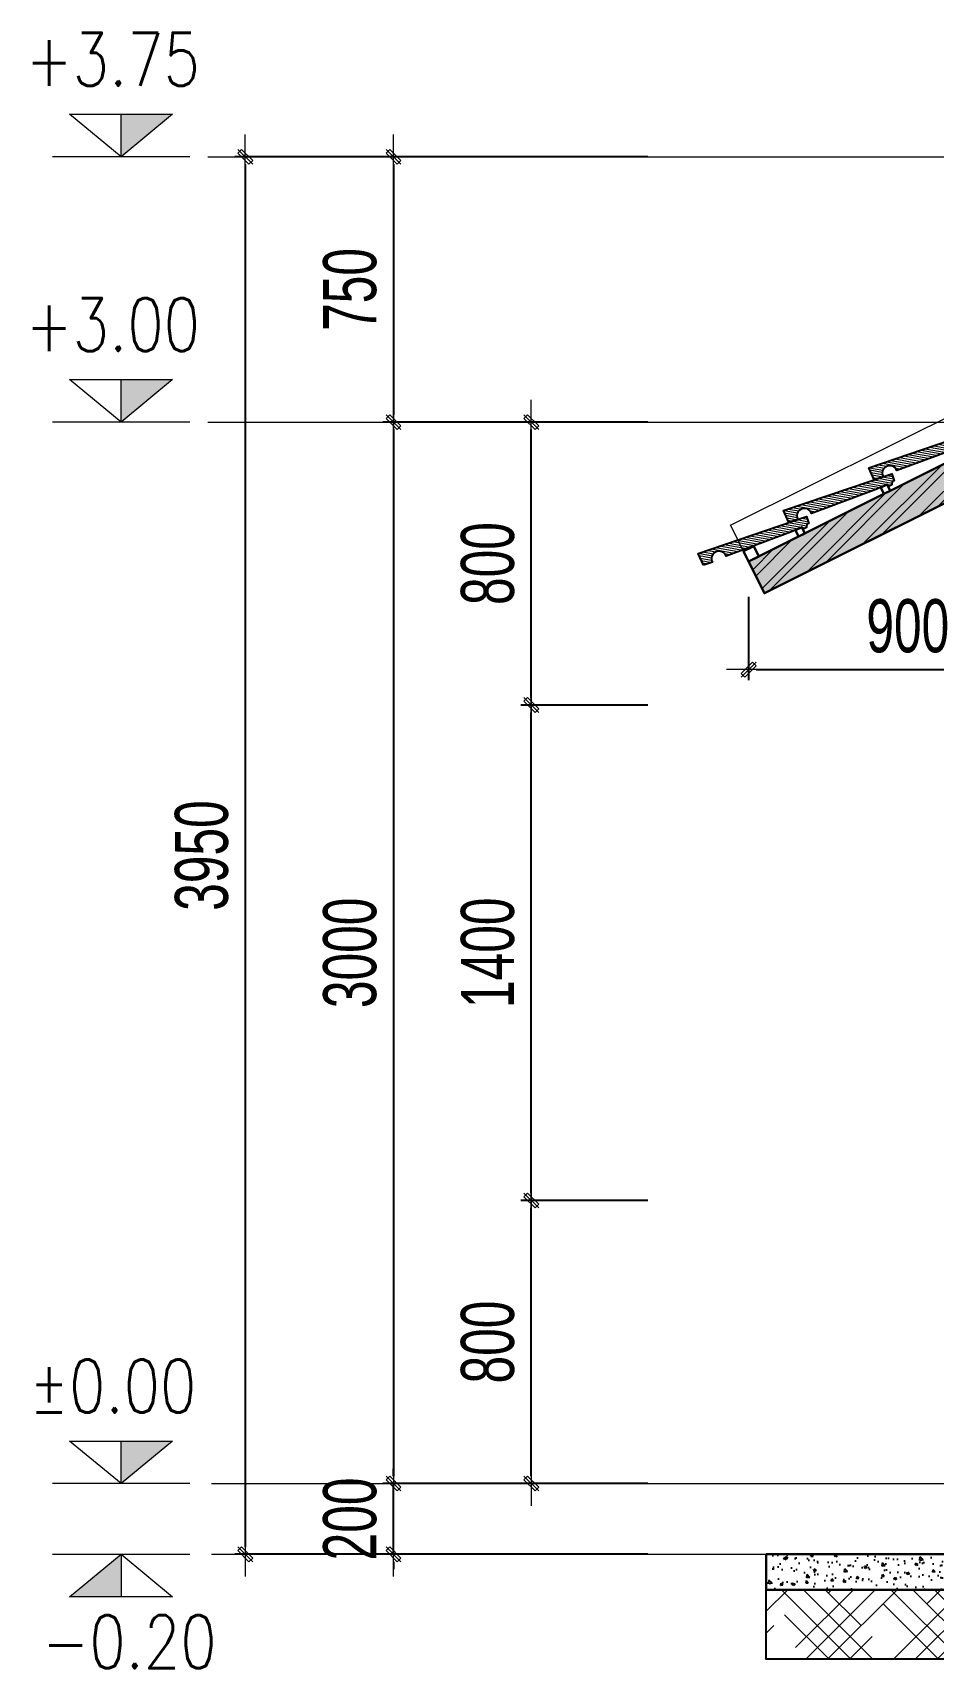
# Model space of a CAD drawing. Header units: millimetres. Extents: x 19378 to 228036, y -611253 to -529584.
# Drawn here: x 173146 to 175693, y -543392 to -538769 of the extents above; entities that cross this region are included whole.
import ezdxf
from ezdxf.enums import TextEntityAlignment as Align

# ---------------------------------------------------------------- set-up
doc = ezdxf.new("R2010")
doc.units = ezdxf.units.MM
doc.header["$MEASUREMENT"] = 0
doc.header["$PDMODE"] = 32
doc.linetypes.add('CENTER', pattern=[2, 1.25, -0.25, 0.25, -0.25])
doc.layers.get('Defpoints').update_dxf_attribs({"color": 1})
for name, color, linetype in [('(KT.HATCH)', 8, 'Continuous'), ('9', 9, 'Continuous'), ('Kichthuoc', 9, 'Continuous')]:
    doc.layers.add(name, color=color, linetype=linetype)
for name, color, linetype, lineweight in [('250 HACH', 250, 'Continuous', 5), ('cat2', 22, 'Continuous', 30), ('LC Dim', 8, 'Continuous', 18), ('LC Hatch', 252, 'Continuous', 9), ('LC Net dam 1', 30, 'Continuous', 30), ('LC Text1', 3, 'Continuous', 20), ('Text', 7, 'Continuous', 20), ('thay1', 63, 'Continuous', 20), ('TRUC', 251, 'CENTER', 5)]:
    doc.layers.add(name, color=color, linetype=linetype, lineweight=lineweight)
doc.styles.add('HOATBIF', font='hoatbif.shx', dxfattribs={"width": 0.7})
doc.styles.add('T1', font='Vnsimli.shx', dxfattribs={"width": 0.8})
doc.dimstyles.new('1-100', dxfattribs={"dimscale": 100, "dimtxt": 2.5, "dimasz": 0.35, "dimexe": 0.5, "dimexo": 0, "dimgap": 0.8, "dimtad": 1, "dimdec": 0, "dimzin": 0, "dimdsep": 46, "dimtxsty": 'HOATBIF', "dimblk1": 'DOT', "dimblk2": 'DOT', "dimsah": 1, "dimcen": -1, "dimdle": 1, "dimclrd": 256, "dimclre": 256, "dimclrt": 4, "dimadec": 3, "dimazin": 2, "dimtfac": 0.3333333333333333, "dimtdec": 0, "dimtix": 1, "dimtmove": 2, "dimatfit": 3, "dimldrblk": 'DOT', "dimfxl": 1, "dimtvp": 0.8333333333333331, "dimtolj": 1, "dimtzin": 0, "dimarcsym": 0})

# ---------------------------------------------------------------- blocks, each defined once
blk = doc.blocks.new('DOT')
at = {"layer": 'LC Dim'}
blk.add_line((-3, 0), (3, 0), dxfattribs=at)
at = {"layer": 'LC Dim', "color": 4}
blk.add_line((-1, -1), (1, 1), dxfattribs=at)
blk.add_lwpolyline([(0.5, 1), (-1, -0.5), (-0.5, -1), (1, 0.5)], close=True, dxfattribs=at)
blk = doc.blocks.new('*D243')
at = {"layer": 'Defpoints', "color": 0, "ltscale": 2, "transparency": 16777216}
for p in [(174166.2972501128, -542869.5518947159), (174885.2580999128, -542869.5518947159), (174885.2580999128, -543069.5518947159)]:
    blk.add_point(p, dxfattribs=at)
at = {"layer": 'LC Dim', "lineweight": -2, "ltscale": 2, "transparency": 16777216}
for p, q in [((174166.2972501128, -542848.5518947159), (174166.2972501128, -542827.5518947159)), ((174885.2580999128, -542869.5518947159), (174136.2972501128, -542869.5518947159)), ((174166.2972501128, -543069.5518947159), (174166.2972501128, -542869.5518947159)), ((174885.2580999128, -543069.5518947159), (174136.2972501128, -543069.5518947159)), ((174166.2972501128, -543090.5518947159), (174166.2972501128, -543111.5518947159))]:
    blk.add_line(p, q, dxfattribs=at)
at = {"layer": 'LC Dim', "lineweight": -2, "ltscale": 2, "transparency": 16777216, "xscale": 21, "yscale": 21, "zscale": 21}
for p, rotation in [((174166.2972501128, -542869.5518947159), 270), ((174166.2972501128, -543069.5518947159), 90)]:
    blk.add_blockref('DOT', p, dxfattribs=dict(at, rotation=rotation))
at = {"layer": 'LC Dim', "color": 4, "ltscale": 2, "transparency": 16777216, "insert": (174043.2972501126, -542969.5518947158), "char_height": 150, "attachment_point": 5, "rotation": 90, "style": 'HOATBIF'}
blk.add_mtext('\\A1;200', dxfattribs=at)
blk = doc.blocks.new('*D244')
at = {"layer": 'Defpoints', "color": 0, "ltscale": 2, "transparency": 16777216}
for p in [(174555.8927175339, -542069.5581330088), (174885.2580999128, -542069.5581330088), (174885.2580999128, -542869.5518947159)]:
    blk.add_point(p, dxfattribs=at)
at = {"layer": 'LC Dim', "lineweight": -2, "ltscale": 2, "transparency": 16777216}
for p, q in [((174885.2580999128, -542069.5581330088), (174525.8927175339, -542069.5581330088)), ((174555.8927175339, -542848.5518947159), (174555.8927175339, -542090.5581330088)), ((174885.2580999128, -542869.5518947159), (174525.8927175339, -542869.5518947159))]:
    blk.add_line(p, q, dxfattribs=at)
at = {"layer": 'LC Dim', "lineweight": -2, "ltscale": 2, "transparency": 16777216, "xscale": 21, "yscale": 21, "zscale": 21}
for p, rotation in [((174555.8927175339, -542069.5581330088), 90), ((174555.8927175339, -542869.5518947159), 270)]:
    blk.add_blockref('DOT', p, dxfattribs=dict(at, rotation=rotation))
at = {"layer": 'LC Dim', "color": 4, "ltscale": 2, "transparency": 16777216, "insert": (174432.8927175337, -542469.5550138622), "char_height": 150, "attachment_point": 5, "rotation": 90, "style": 'HOATBIF'}
blk.add_mtext('\\A1;800', dxfattribs=at)
blk = doc.blocks.new('*D245')
at = {"layer": 'Defpoints', "color": 0, "ltscale": 2, "transparency": 16777216}
for p in [(174555.8927175339, -540669.0665163909), (174885.2580999128, -540669.0665163909), (174885.2580999128, -542069.5581330088)]:
    blk.add_point(p, dxfattribs=at)
at = {"layer": 'LC Dim', "lineweight": -2, "ltscale": 2, "transparency": 16777216}
for p, q in [((174885.2580999128, -540669.0665163909), (174525.8927175339, -540669.0665163909)), ((174555.8927175339, -542048.5581330088), (174555.8927175339, -540690.0665163909)), ((174885.2580999128, -542069.5581330088), (174525.8927175339, -542069.5581330088))]:
    blk.add_line(p, q, dxfattribs=at)
at = {"layer": 'LC Dim', "lineweight": -2, "ltscale": 2, "transparency": 16777216, "xscale": 21, "yscale": 21, "zscale": 21}
for p, rotation in [((174555.8927175339, -540669.0665163909), 90), ((174555.8927175339, -542069.5581330088), 270)]:
    blk.add_blockref('DOT', p, dxfattribs=dict(at, rotation=rotation))
at = {"layer": 'LC Dim', "color": 4, "ltscale": 2, "transparency": 16777216, "insert": (174432.8927175337, -541369.3123246997), "char_height": 150, "attachment_point": 5, "rotation": 90, "style": 'HOATBIF'}
blk.add_mtext('\\A1;1400', dxfattribs=at)
blk = doc.blocks.new('*D246')
at = {"layer": 'Defpoints', "color": 0, "ltscale": 2, "transparency": 16777216}
for p in [(174555.8927175339, -539869.5518947159), (174885.2580999128, -539869.5518947159), (174885.2580999128, -540669.0665163909)]:
    blk.add_point(p, dxfattribs=at)
at = {"layer": 'LC Dim', "lineweight": -2, "ltscale": 2, "transparency": 16777216}
for p, q in [((174885.2580999128, -539869.5518947159), (174525.8927175339, -539869.5518947159)), ((174555.8927175339, -540648.0665163909), (174555.8927175339, -539890.5518947159)), ((174885.2580999128, -540669.0665163909), (174525.8927175339, -540669.0665163909))]:
    blk.add_line(p, q, dxfattribs=at)
at = {"layer": 'LC Dim', "lineweight": -2, "ltscale": 2, "transparency": 16777216, "xscale": 21, "yscale": 21, "zscale": 21}
for p, rotation in [((174555.8927175339, -539869.5518947159), 90), ((174555.8927175339, -540669.0665163909), 270)]:
    blk.add_blockref('DOT', p, dxfattribs=dict(at, rotation=rotation))
at = {"layer": 'LC Dim', "color": 4, "ltscale": 2, "transparency": 16777216, "insert": (174432.8927175337, -540269.3092055533), "char_height": 150, "attachment_point": 5, "rotation": 90, "style": 'HOATBIF'}
blk.add_mtext('\\A1;800', dxfattribs=at)
blk = doc.blocks.new('*D247')
at = {"layer": 'Defpoints', "color": 0, "ltscale": 2, "transparency": 16777216}
for p in [(174885.2580999128, -539119.5518947159), (174166.2972501128, -539869.5518947159), (174885.2580999128, -539869.5518947159)]:
    blk.add_point(p, dxfattribs=at)
at = {"layer": 'LC Dim', "lineweight": -2, "ltscale": 2, "transparency": 16777216}
for p, q in [((174885.2580999128, -539119.5518947159), (174136.2972501128, -539119.5518947159)), ((174166.2972501128, -539140.5518947159), (174166.2972501128, -539848.5518947159)), ((174885.2580999128, -539869.5518947159), (174136.2972501128, -539869.5518947159))]:
    blk.add_line(p, q, dxfattribs=at)
at = {"layer": 'LC Dim', "lineweight": -2, "ltscale": 2, "transparency": 16777216, "xscale": 21, "yscale": 21, "zscale": 21}
for p, rotation in [((174166.2972501128, -539119.5518947159), 90), ((174166.2972501128, -539869.5518947159), 270)]:
    blk.add_blockref('DOT', p, dxfattribs=dict(at, rotation=rotation))
at = {"layer": 'LC Dim', "color": 4, "ltscale": 2, "transparency": 16777216, "insert": (174043.2972501126, -539494.5518947158), "char_height": 150, "attachment_point": 5, "rotation": 90, "style": 'HOATBIF'}
blk.add_mtext('\\A1;750', dxfattribs=at)
blk = doc.blocks.new('*D248')
at = {"layer": 'Defpoints', "color": 0, "ltscale": 2, "transparency": 16777216}
for p in [(174885.2580999128, -539869.5518947159), (174166.2972501128, -542869.5518947159), (174885.2580999128, -542869.5518947159)]:
    blk.add_point(p, dxfattribs=at)
at = {"layer": 'LC Dim', "lineweight": -2, "ltscale": 2, "transparency": 16777216}
for p, q in [((174885.2580999128, -539869.5518947159), (174136.2972501128, -539869.5518947159)), ((174166.2972501128, -539890.5518947159), (174166.2972501128, -542848.5518947159)), ((174885.2580999128, -542869.5518947159), (174136.2972501128, -542869.5518947159))]:
    blk.add_line(p, q, dxfattribs=at)
at = {"layer": 'LC Dim', "lineweight": -2, "ltscale": 2, "transparency": 16777216, "xscale": 21, "yscale": 21, "zscale": 21}
for p, rotation in [((174166.2972501128, -539869.5518947159), 90), ((174166.2972501128, -542869.5518947159), 270)]:
    blk.add_blockref('DOT', p, dxfattribs=dict(at, rotation=rotation))
at = {"layer": 'LC Dim', "color": 4, "ltscale": 2, "transparency": 16777216, "insert": (174043.2972501126, -541369.5518947158), "char_height": 150, "attachment_point": 5, "rotation": 90, "style": 'HOATBIF'}
blk.add_mtext('\\A1;3000', dxfattribs=at)
blk = doc.blocks.new('*D249')
at = {"layer": 'Defpoints', "color": 0, "ltscale": 2, "transparency": 16777216}
for p in [(174885.2580999128, -539119.5518947159), (173747.1171314497, -543069.5518947159), (174885.2580999128, -543069.5518947159)]:
    blk.add_point(p, dxfattribs=at)
at = {"layer": 'LC Dim', "lineweight": -2, "ltscale": 2, "transparency": 16777216}
for p, q in [((174885.2580999128, -539119.5518947159), (173717.1171314497, -539119.5518947159)), ((173747.1171314497, -539140.5518947159), (173747.1171314497, -543048.5518947159)), ((174885.2580999128, -543069.5518947159), (173717.1171314497, -543069.5518947159))]:
    blk.add_line(p, q, dxfattribs=at)
at = {"layer": 'LC Dim', "lineweight": -2, "ltscale": 2, "transparency": 16777216, "xscale": 21, "yscale": 21, "zscale": 21}
for p, rotation in [((173747.1171314497, -539119.5518947159), 90), ((173747.1171314497, -543069.5518947159), 270)]:
    blk.add_blockref('DOT', p, dxfattribs=dict(at, rotation=rotation))
at = {"layer": 'LC Dim', "color": 4, "ltscale": 2, "transparency": 16777216, "insert": (173624.1171314495, -541094.5518947158), "char_height": 150, "attachment_point": 5, "rotation": 90, "style": 'HOATBIF'}
blk.add_mtext('\\A1;3950', dxfattribs=at)
blk = doc.blocks.new('Caodo1')
at = {"layer": 'LC Text1'}
blk.add_hatch(color=256, dxfattribs=at).paths.add_polyline_path([(3.6238e-12, 2.84e-14), (243.3882687822297, 200.210680454169), (3.638e-12, 200.210680454169)])
for p, q in [((3.638e-12, 0), (3.638e-12, 200.2106804541654)), ((323.6303984126134, 0), (-323.6303984126098, 0))]:
    blk.add_line(p, q, dxfattribs=at)
blk.add_lwpolyline([(-243.3882687822297, 200.210680454169), (243.3882687822297, 200.210680454169), (3.638e-12, 0), (3.638e-12, 0)], close=True, dxfattribs=at)
at = {"layer": 'LC Text1', "style": 'T1', "width": 0.8}
blk.add_attdef('%%P0,00', text='', height=250, dxfattribs=at).set_placement((-39.04586973765618, 459.5053816559738), align=Align.MIDDLE_CENTER)
blk = doc.blocks.new('*D250')
at = {"layer": 'Defpoints', "color": 0, "ltscale": 2, "transparency": 16777216}
for p in [(175170.4216466574, -540362.8881859788), (176070.4213800837, -540362.8881859788), (176070.4213800837, -540569.0665163907)]:
    blk.add_point(p, dxfattribs=at)
at = {"layer": 'LC Dim', "lineweight": -2, "ltscale": 2, "transparency": 16777216}
for p, q in [((175170.4216466574, -540362.8881859788), (175170.4216466574, -540599.0665163907)), ((176070.4213800837, -540362.8881859788), (176070.4213800837, -540599.0665163907)), ((175191.4216466574, -540569.0665163907), (176049.4213800837, -540569.0665163907))]:
    blk.add_line(p, q, dxfattribs=at)
at = {"layer": 'LC Dim', "lineweight": -2, "ltscale": 2, "transparency": 16777216, "xscale": 21, "yscale": 21, "zscale": 21, "rotation": 180}
blk.add_blockref('DOT', (175170.4216466574, -540569.0665163907), dxfattribs=at)
at = {"layer": 'LC Dim', "lineweight": -2, "ltscale": 2, "transparency": 16777216, "xscale": 21, "yscale": 21, "zscale": 21}
blk.add_blockref('DOT', (176070.4213800837, -540569.0665163907), dxfattribs=at)
at = {"layer": 'LC Dim', "color": 4, "ltscale": 2, "transparency": 16777216, "insert": (175620.4215133706, -540446.0665163907), "char_height": 150, "attachment_point": 5, "style": 'HOATBIF'}
blk.add_mtext('\\A1;900', dxfattribs=at)
blk = doc.blocks.new('B12')
at = {"layer": '250 HACH'}
h = blk.add_hatch(dxfattribs=at)
h.set_pattern_fill('ANSI31', color=256, scale=50, style=0)
h.set_pattern_definition([(45, (-132.9094685455784, -386.3711850976106), (-4.419417382415921, 4.419417382415922), [])])
edge = h.paths.add_edge_path()
edge.add_line((-69.10183104138912, -289.6591186903931), (-105.5138041839199, -283.2387054046664))
edge.add_line((-105.5138041839199, -283.2387054046664), (-17.24131596554071, 28.38048476376571))
edge.add_line((-17.24131596554071, 28.38048476376571), (2.96754827350378, 22.65591199346818))
edge.add_line((2.96754827350378, 22.65591199346818), (1.21578762261197, 16.47185344039463))
edge.add_line((1.21578762261197, 16.47185344039463), (8.604319227859378, 10.55592285655439))
edge.add_line((8.604319227859378, 10.55592285655439), (7.11755412677303, 0.3687077567446977))
edge.add_line((7.11755412677303, 0.3687077567446977), (0, 0))
edge.add_line((0, 0), (-6.077686219010502, -34.46827135514468))
edge.add_line((-6.077686219010502, -34.46827135514468), (-54.17218707420022, -222.4518342298504))
edge.add_arc((-59.79204504914989, -242.9228064406353), 21.22836562039894, 74.64888642175603, 264.4424452800996)
edge.add_line((-61.84791882813067, -264.0513863720514), (-69.10183104138912, -289.6591186903931))
blk.add_line((-69.10183104138912, -289.6591186903931), (-105.5138041839199, -283.2387054046664))
blk.add_lwpolyline([(-69.10183104138912, -289.6591186903931), (-105.5138041839199, -283.2387054046664), (-17.24131596554071, 28.38048476376571), (2.96754827350378, 22.65591199346818), (1.21578762261197, 16.47185344039463), (8.604319227859378, 10.55592285655439), (7.11755412677303, 0.3687077567446977), (0, 0), (-6.077686219010502, -34.46827135514468), (-54.17218707420022, -222.4518342298504, 1.089336894101221), (-61.84791882813067, -264.0513863720514), (-69.10183104138912, -289.6591186903931)], format="xyb")

msp = doc.modelspace()

# ---------------------------------------------------------------- hatches: boundary and pattern name
at = {"layer": '(KT.HATCH)'}
h = msp.add_hatch(dxfattribs=at)
h.set_pattern_fill('AR-CONC', color=256, scale=10, style=0)
h.set_pattern_definition([(130, (175970.4213800828, -543169.5518947156), (-71.72601826007535, -6.275213498259511), [7.5, -82.5]), (185, (175970.4213800828, -543169.5518947156), (13.8751333613, 75.21921337000119), [6, -66]), (79.54860000000002, (175964.4442120827, -543170.0748287156), (-57.85093817140216, 68.94395420609536), [6.374018999999975, -70.11421119999959]), (133.8158, (175970.4213800828, -543149.5518947156), (-106.7241048625644, -16.55190143290181), [11.25, -123.75]), (83.3644, (175961.5277055828, -543150.9312254157), (-93.46627055487033, 97.41178709004417), [9.561028799999999, -105.1713]), (188.8158, (175970.4213800828, -543149.5518947156), (-93.46619451336272, 97.41186009253246), [8.999999999999954, -98.99999999999963]), (159, (175960.4213800828, -543154.5518947156), (-59.69070521184616, -40.26188906653388), [7.5, -82.5]), (214, (175960.4213800828, -543154.5518947156), (-24.33153319215817, 72.5150045046853), [6, -66]), (108.5485999999999, (175955.4471567827, -543157.9070553156), (-84.02226285814899, 32.25304967099524), [6.37401899999998, -70.11421119999967]), (142.5, (175970.4213800828, -543169.5518947156), (-1.215985531729067, 33.28938538313115), [0, -65.19999999999999, 0, -67, 0, -66.25]), (172.5, (175970.4213800828, -543169.5518947156), (-26.30695374421486, 39.44117118823603), [0, -38.2, 0, -63.7, 0, -25.25]), (212.5, (175992.7213800829, -543169.5518947156), (-53.38224361724091, -2.25548717343798), [0, -24.99999999999991, 0, -77.99999999999963, 0, -103.4999999999996]), (222.5, (176002.7213800829, -543169.5518947156), (-58.31861693423862, 10.01049823323176), [0, -32.5, 0, -51.8, 0, -73.5])])
h.paths.add_polyline_path([(175960.4213800828, -543069.5518947156), (175220.4213800828, -543069.5518947156), (175220.4213800828, -543169.5518947156), (175960.4213800828, -543169.5518947156)])
at = {"layer": 'LC Hatch'}
h = msp.add_hatch(dxfattribs=at)
h.set_pattern_fill('AR-CONC', color=8, scale=20)
h.set_pattern_definition([(49.99999999999999, (127911.1802758673, -506178.5038191803), (143.4520365201507, -12.55042699651902), [15, -165]), (355, (127911.1802758673, -506178.5038191803), (-27.7502667226, 150.4384267400024), [12, -132]), (100.45144446, (127923.1346120673, -506179.5496879803), (115.7017693454224, 137.8879981937259), [12.74803839999998, -140.2284223999996]), (46.18420000000001, (127911.1802758673, -506138.5038191803), (213.4482661343145, -33.10385615861531), [22.5, -247.5]), (96.63563549, (127928.9676248673, -506141.2624805804), (186.9323891348457, 194.8237201549101), [19.1220684, -210.342752]), (351.1841639899999, (127911.1802758673, -506138.5038191803), (186.9323890109546, 194.823720053998), [18, -198.0000002]), (21, (127931.1802758673, -506148.5038191803), (119.3814104236923, -80.52377813306776), [15, -165]), (326.0000000000001, (127931.1802758673, -506148.5038191803), (48.66306638431634, 145.0300090093706), [12, -132]), (71.45144474, (127941.1287266673, -506155.2141339803), (168.0444753459942, 64.50623056127077), [12.748038, -140.2284224]), (37.50000000000001, (127911.1802758673, -506178.5038191803), (2.431971063458134, 66.5787707662623), [0, -130.4, 0, -134, 0, -132.5]), (7.499999999999999, (127911.1802758673, -506178.5038191803), (52.61390748842972, 78.88234237647205), [0, -76.39999999999999, 0, -127.4, 0, -50.5]), (327.5, (127866.5802758673, -506178.5038191803), (106.7644872344818, -4.510974346875951), [0, -50, 0, -156, 0, -207]), (317.5, (127846.5802758673, -506178.5038191803), (116.6372338684772, 20.02099646646354), [0, -65, 0, -103.6, 0, -147])])
h.paths.add_polyline_path([(179182.2243566487, -539869.5518947156), (175958.6325682343, -539869.5518947156), (175170.4355447992, -540263.6522672063), (175215.1570732738, -540353.0949018438), (175960.4213800837, -539980.4609890211), (175960.4213800837, -540169.5581586274), (176180.4213800837, -540169.5581586274), (176180.4213800837, -539969.5518947156), (178960.4355447992, -539969.5518947156), (178960.4355447992, -540169.5581586274), (179180.4355447992, -540169.5581586274), (179180.4355447992, -539980.4609890211), (179925.6998516091, -540353.0949018438), (179970.4213800837, -540263.6522672063)])
h = msp.add_hatch(dxfattribs=at)
h.set_pattern_fill('ANSI32', color=8, scale=150)
h.set_pattern_definition([(45, (127911.1802758673, -506178.5038191803), (-39.7747564417433, 39.7747564417433), []), (45, (127937.6967801173, -506178.5038191803), (-39.7747564417433, 39.7747564417433), [])])
h.paths.add_polyline_path([(179182.2243566487, -539869.5518947156), (175958.6325682343, -539869.5518947156), (175170.4355447992, -540263.6522672063), (175215.1570732738, -540353.0949018438), (175960.4213800837, -539980.4609890211), (175960.4213800837, -540169.5581586274), (176180.4213800837, -540169.5581586274), (176180.4213800837, -539969.5518947156), (178960.4355447992, -539969.5518947156), (178960.4355447992, -540169.5581586274), (179180.4355447992, -540169.5581586274), (179180.4355447992, -539980.4609890211), (179925.6998516091, -540353.0949018438), (179970.4213800837, -540263.6522672063)])
at = {"layer": 'LC Hatch', "ltscale": 2}
h = msp.add_hatch(dxfattribs=at)
h.set_pattern_fill('HOUND', color=256, scale=700, angle=45)
h.set_pattern_definition([(45, (1233125.870374716, -871068.3478820326), (92.80776503073437, 154.6796083845573), [700, -350]), (135, (1233125.870374716, -871068.3478820326), (92.80776503073436, -154.6796083845573), [700, -350])])
h.paths.add_polyline_path([(179170.4213800835, -543169.5518947156), (179920.4213800835, -543169.5518947156), (179920.4213800833, -543366.0518947156), (179170.4213800833, -543366.0518947156)])
h.paths.add_polyline_path([(176170.4213800833, -543069.5518947156), (178970.421380083, -543069.5518947156), (178970.4213800826, -543366.0518947156), (176170.4213800833, -543366.0518947156)])
h.paths.add_polyline_path([(176170.4213800833, -542969.5518947156), (178970.4213800828, -542969.5518947156), (178970.421380083, -543069.5518947156), (176170.421380083, -543069.5518947156)])
h.paths.add_polyline_path([(175220.4213800828, -543169.5518947156), (175970.4213800828, -543169.5518947156), (175970.4213800828, -543366.0518947156), (175220.4213800828, -543366.0518947156)])

# ---------------------------------------------------------------- linework, layer by layer
at = {"layer": '(KT.HATCH)'}
msp.add_lwpolyline([(179920.4213800833, -543069.5518947156), (179920.4213800833, -543366.0518947156), (175220.4213800828, -543366.0518947156), (175220.4213800828, -543069.5518947156)], dxfattribs=at)
at = {"layer": 'cat2'}
for p, q in [((175184.9617963289, -540220.1220418119), (175155.9317489932, -540234.6387904591)), ((175199.4785449759, -540249.1520891472), (175184.9617963289, -540220.1220418119)), ((175155.9317489932, -540234.6387904591), (175170.4484976406, -540263.6688377945)), ((175170.4484976406, -540263.6688377945), (175199.4785449759, -540249.1520891472))]:
    msp.add_line(p, q, dxfattribs=at)
for points in [[(175570.8022584801, -540063.477151521), (175552.9139818485, -540072.4219577878), (175543.9691755817, -540054.5336811562), (175561.8574522133, -540045.5888748894)], [(175329.3105239535, -540184.2320361233), (175311.4222473219, -540193.1768423901), (175302.477441055, -540175.2885657585), (175320.3657176867, -540166.3437594917)]]:
    msp.add_lwpolyline(points, close=True, dxfattribs=at)
at = {"layer": 'LC Net dam 1'}
for p, q in [((175960.4213800837, -539980.4609890211), (175215.1570732738, -540353.0949018438)), ((175170.1925759391, -540263.1663317806), (175214.9141044138, -540352.6089664181))]:
    msp.add_line(p, q, dxfattribs=at)
for points in [[(179182.2243566487, -539869.5518947156), (175958.6325682343, -539869.5518947156), (175170.4355447992, -540263.6522672063), (175215.1570732738, -540353.0949018438), (175960.4213800837, -539980.4609890211), (175960.4213800837, -540169.5581586274), (176180.4213800837, -540169.5581586274), (176180.4213800837, -539969.5518947156), (178960.4355447992, -539969.5518947156), (178960.4355447992, -540169.5581586274), (179180.4355447992, -540169.5581586274), (179180.4355447992, -539980.4609890211), (179925.6998516091, -540353.0949018438), (179970.4213800837, -540263.6522672063)], [(175960.4213800828, -543069.5518947156), (175220.4213800828, -543069.5518947156), (175220.4213800828, -543169.5518947156), (175960.4213800828, -543169.5518947156)]]:
    msp.add_lwpolyline(points, close=True, dxfattribs=at)
at = {"layer": 'thay1'}
for p, q in [((175119.0613821688, -540160.391431031), (177570.4284624415, -538940.820073924)), ((175169.9525999908, -540263.1122120109), (175119.0193832566, -540160.2384527363))]:
    msp.add_line(p, q, dxfattribs=at)
at = {"layer": 'TRUC'}
for p, q in [((173641.5851815788, -539119.5518947156), (180461.8847714353, -539119.5518947156)), ((173641.5851815788, -539869.5518947156), (180461.8847714353, -539869.5518947156))]:
    msp.add_line(p, q, dxfattribs=at)
for points in [[(173651.4213800828, -542869.5518947156), (180623.6999706416, -542869.5518947156)], [(173651.4213800828, -543069.5518947156), (175960.4213800828, -543069.5518947156)]]:
    msp.add_lwpolyline(points, dxfattribs=at)

# ---------------------------------------------------------------- block references
at = {"layer": '9', "rotation": 304.627453980256}
for p in [(175803.3491867408, -539924.8339902889, 2.370222398610083e-06), (175561.8574522143, -540045.5888748914, 2.370222398610083e-06), (175320.3657176878, -540166.3437594939, 2.370222398610083e-06)]:
    msp.add_blockref('B12', p, dxfattribs=at)
at = {"layer": 'Kichthuoc'}
ref = msp.add_blockref('Caodo1', (173395.7257297371, -539119.5518947156), dxfattribs=dict(at, xscale=0.6, yscale=0.6, zscale=0.6))
ref.add_attrib('%%P0,00', '+3.75', dxfattribs={"layer": 'Text', "height": 149.9999999999999, "style": 'T1', "width": 0.8000000000000002}).set_placement((173372.2982078944, -538843.848665722), align=Align.MIDDLE_CENTER)
ref = msp.add_blockref('Caodo1', (173395.7257297371, -539869.5518947156), dxfattribs=dict(at, xscale=0.6, yscale=0.6, zscale=0.6))
ref.add_attrib('%%P0,00', '+3.00', dxfattribs={"layer": 'Text', "height": 149.9999999999999, "style": 'T1', "width": 0.8000000000000002}).set_placement((173372.2982078944, -539593.848665722), align=Align.MIDDLE_CENTER)
ref = msp.add_blockref('Caodo1', (173395.7257297371, -542869.5518947156), dxfattribs=dict(at, xscale=0.6, yscale=0.6, zscale=0.6))
ref.add_attrib('%%P0,00', '%%p0.00', dxfattribs={"layer": 'Text', "height": 149.9999999999999, "style": 'T1', "width": 0.8000000000000002}).set_placement((173372.2982078944, -542593.848665722), align=Align.MIDDLE_CENTER)
ref = msp.add_blockref('Caodo1', (173395.7257297371, -543069.5518947156), dxfattribs=dict(at, xscale=0.6, yscale=0.6, zscale=0.6, rotation=180))
ref.add_attrib('%%P0,00', '-0.20', dxfattribs={"layer": 'Text', "height": 149.9999999999999, "style": 'T1', "width": 0.8000000000000002}).set_placement((173419.1532515798, -543316.6836951377), align=Align.MIDDLE_CENTER)

# ---------------------------------------------------------------- dimensions: what is measured, and where the dimension line sits
at = {"layer": 'LC Dim', "ltscale": 2}
for base, p1, p2, picture, middle in [((173747.1171314497, -543069.5518947159), (174885.2580999128, -539119.5518947156), (174885.2580999128, -543069.5518947156), '*D249', (173624.1171314495, -541094.5518947158)), ((174166.2972501128, -539869.5518947159), (174885.2580999128, -539119.5518947156), (174885.2580999128, -539869.5518947156), '*D247', (174043.2972501126, -539494.5518947158)), ((174166.2972501128, -542869.5518947159), (174885.2580999128, -539869.5518947156), (174885.2580999128, -542869.5518947156), '*D248', (174043.2972501126, -541369.5518947158)), ((174555.8927175339, -539869.5518947159), (174885.2580999128, -540669.0665163907), (174885.2580999128, -539869.5518947156), '*D246', (174432.8927175337, -540269.3092055533)), ((174555.8927175339, -540669.0665163909), (174885.2580999128, -542069.5581330085), (174885.2580999128, -540669.0665163907), '*D245', (174432.8927175337, -541369.3123246997)), ((174555.8927175339, -542069.5581330088), (174885.2580999128, -542869.5518947156), (174885.2580999128, -542069.5581330085), '*D244', (174432.8927175337, -542469.5550138622)), ((174166.2972501128, -542869.5518947159), (174885.2580999128, -543069.5518947156), (174885.2580999128, -542869.5518947156), '*D243', (174043.2972501126, -542969.5518947158))]:
    dim = msp.add_linear_dim(base=base, p1=p1, p2=p2, angle=90, dimstyle='1-100', override={"dimscale": 60}, dxfattribs=at)
    dim.commit()
    dim.dimension.update_dxf_attribs({"geometry": picture, "text_midpoint": middle})
dim = msp.add_linear_dim(base=(176070.4213800837, -540569.0665163907), p1=(175170.4216466574, -540362.8881859788), p2=(176070.4213800837, -540362.8881859788), dimstyle='1-100', override={"dimscale": 60}, dxfattribs=at)
dim.commit()
dim.dimension.update_dxf_attribs({"geometry": '*D250', "text_midpoint": (175620.4215133706, -540446.0665163907)})

doc.saveas('drawing.dxf')
